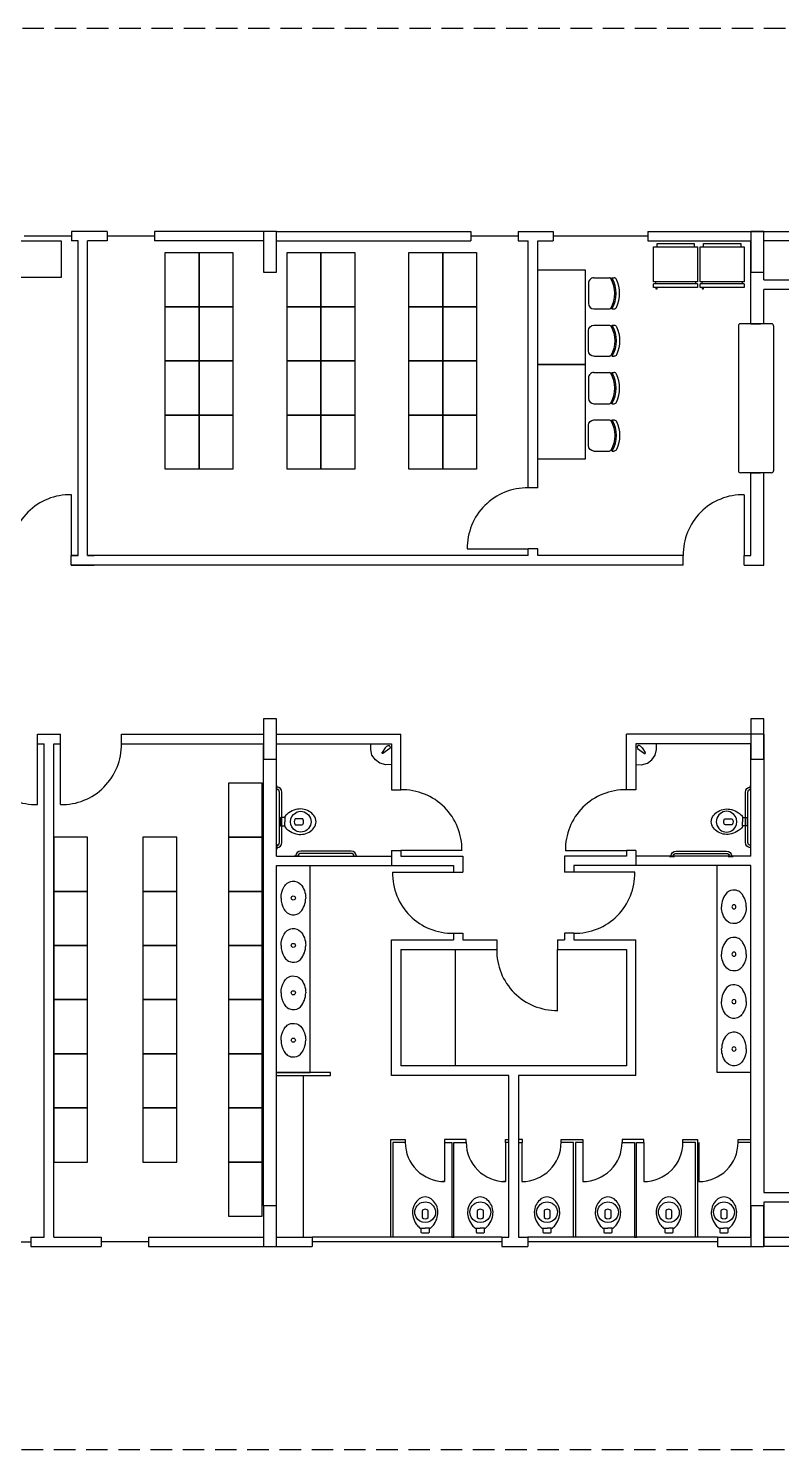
# Model space of a CAD drawing. Extents: x -1.6 to 97.8, y -3 to 18.
# Drawn here: x 18.03 to 29.16, y -3 to 18 of the extents above; entities that cross this region are included whole.
import ezdxf

# ---------------------------------------------------------------- set-up
doc = ezdxf.new("R2010")
doc.units = 0
doc.header["$LTSCALE"] = 0.05
doc.linetypes.add('HIDDEN', pattern=[9.525, 6.35, -3.175])
doc.layers.get('0').update_dxf_attribs({"linetype": 'CONTINUOUS'})
for name, color, linetype in [('ESTRUTURA', 7, 'CONTINUOUS'), ('FINO', 150, 'CONTINUOUS'), ('TRACEJADO', 152, 'HIDDEN')]:
    doc.layers.add(name, color=color, linetype=linetype)

# ---------------------------------------------------------------- blocks, each defined once
blk = doc.blocks.new('2PAV$0$ARMARIO160')
blk.add_lwpolyline([(0, 0), (0.8, 0), (0.8, 0.5), (0, 0.5)], close=True)
blk = doc.blocks.new('1PAV$0$BACIACOMUM_50')
at = {"color": 0, "linetype": 'BYBLOCK'}
for points in [[(0.081, -0.082, 0.059368), (0.138, -0.132, 0.082654), (0.238, -0.178, 0.104255), (0.338, -0.186, 0.107708), (0.438, -0.153, 0.088187), (0.508, -0.09, 0.163426), (0.538, 0, 0.163426), (0.508, 0.09, 0.088187), (0.438, 0.153, 0.107708), (0.338, 0.186, 0.104255), (0.238, 0.178, 0.082654), (0.138, 0.132, 0.059368), (0.081, 0.082, 0.207706), (0.078, 0.074), (0.078, 0.069), (0.078, 0.062), (0.02, 0.062, 0.402093), (0.008, 0.052), (0.008, 0), (0.008, -0.052, 0.402093), (0.02, -0.062), (0.078, -0.062), (0.078, -0.069), (0.078, -0.074, 0.207706)], [(0.16, 0, -0.268395), (0.238, 0.133, -0.179674), (0.338, 0.151, -0.170707), (0.428, 0.1, -0.179561), (0.465, 0, -0.179561), (0.428, -0.1, -0.170707), (0.338, -0.151, -0.179674), (0.238, -0.134, -0.268395)], [(0.35, -0.03, 0.183333), (0.35, 0.03, 0.302776), (0.328, 0.044), (0.232, 0.044, 0.370787), (0.232, -0.045), (0.328, -0.045, 0.302776)]]:
    blk.add_lwpolyline(points, format="xyb", close=True, dxfattribs=at)
for points in [[(0.078, 0.062), (0.078, 0)], [(0.078, -0.062), (0.078, 0)]]:
    blk.add_lwpolyline(points, dxfattribs=at)
blk = doc.blocks.new('1PAV$0$CUBA-OVAL_50')
for points in [[(0.068, 0, -0.145827), (0.116, 0.168, -0.090827), (0.161, 0.22, -0.12568), (0.235, 0.248, -0.221372), (0.356, 0.206, -0.186059), (0.433, 0, -0.186059)], [(0.068, 0, 0.145827), (0.116, -0.168, 0.090827), (0.161, -0.22, 0.12568), (0.235, -0.248, 0.221372), (0.356, -0.206, 0.186059), (0.433, 0, 0.186059)]]:
    blk.add_lwpolyline(points, format="xyb")
blk.add_circle((0.25, 0), 0.0305)
blk = doc.blocks.new('INF$0$LAV')
for points in [[(0, -0.305), (0, 0), (0.305, 0)], [(0.305, 0), (0.313, -0.085), (0.288, -0.17), (0.237, -0.237), (0.169, -0.288), (0.084, -0.305), (0, -0.305)], [(0.034, -0.068), (0.025, -0.051), (0.025, -0.034), (0.034, -0.025), (0.053, -0.019), (0.068, -0.025)], [(0.034, -0.068), (0.059, -0.093)], [(0.059, -0.093), (0.127, -0.136)], [(0.068, -0.025), (0.144, -0.127)], [(0.144, -0.127), (0.144, -0.136), (0.135, -0.144), (0.127, -0.136)]]:
    blk.add_lwpolyline(points)
blk = doc.blocks.new('INF$0$BACIACOMUM_50')
at = {"color": 0, "linetype": 'BYBLOCK'}
for points in [[(0.081, -0.082, 0.059368), (0.138, -0.132, 0.082654), (0.238, -0.178, 0.104255), (0.338, -0.186, 0.107708), (0.438, -0.153, 0.088187), (0.508, -0.09, 0.163426), (0.538, 0, 0.163426), (0.508, 0.09, 0.088187), (0.438, 0.153, 0.107708), (0.338, 0.186, 0.104255), (0.238, 0.178, 0.082654), (0.138, 0.132, 0.059368), (0.081, 0.082, 0.207706), (0.078, 0.074), (0.078, 0.069), (0.078, 0.062), (0.02, 0.062, 0.402093), (0.008, 0.052), (0.008, 0), (0.008, -0.052, 0.402093), (0.02, -0.062), (0.078, -0.062), (0.078, -0.069), (0.078, -0.074, 0.207706)], [(0.16, 0, -0.268395), (0.238, 0.133, -0.179674), (0.338, 0.151, -0.170707), (0.428, 0.1, -0.179561), (0.465, 0, -0.179561), (0.428, -0.1, -0.170707), (0.338, -0.151, -0.179674), (0.238, -0.133, -0.268395)], [(0.35, -0.03, 0.183333), (0.35, 0.03, 0.302776), (0.328, 0.044), (0.232, 0.044, 0.370787), (0.232, -0.044), (0.328, -0.044, 0.302776)]]:
    blk.add_lwpolyline(points, format="xyb", close=True, dxfattribs=at)
for points in [[(0.078, 0.062), (0.078, 0)], [(0.078, -0.062), (0.078, 0)]]:
    blk.add_lwpolyline(points, dxfattribs=at)
blk = doc.blocks.new('INF$0$BARRADEFIC')
for p, q in [((-0.94, 0), (-0.865, 0)), ((-0.94, -0.005), (-0.94, 0)), ((-0.865, 0), (-0.865, -0.005)), ((-0.075, 0), (0, 0)), ((-0.075, 0), (-0.075, -0.005)), ((0, -0.005), (0, 0)), ((-0.865, -0.005), (-0.94, -0.005)), ((-0.84, -0.045), (-0.1, -0.045)), ((-0.84, -0.08), (-0.1, -0.08)), ((-0.075, -0.005), (0, -0.005))]:
    blk.add_line(p, q)
for centre, radius, start, end in [((-0.84, 0), 0.08, 183.5833, 270), ((-0.84, 0), 0.045, 186.3794, 270), ((-0.1, 0), 0.045, 270, 353.6206), ((-0.1, 0), 0.08, 270, 356.4167)]:
    blk.add_arc(centre, radius, start, end)
blk = doc.blocks.new('GELADEIRA')
for p, q in [((-0.275, 0), (0.275, 0)), ((-0.275, -0.05), (-0.275, 0)), ((0.275, 0), (0.275, -0.05)), ((-0.325, -0.05), (0.325, -0.05)), ((-0.325, -0.57), (-0.325, -0.05)), ((0.325, -0.05), (0.325, -0.57)), ((0.325, -0.57), (-0.325, -0.57)), ((0.325, -0.6), (-0.325, -0.6)), ((-0.325, -0.65), (-0.325, -0.6)), ((-0.295, -0.6), (-0.295, -0.57)), ((0.295, -0.57), (0.295, -0.6)), ((0.325, -0.6), (0.325, -0.65)), ((0.325, -0.65), (-0.325, -0.65)), ((-0.295, -0.65), (-0.295, -0.67)), ((-0.295, -0.67), (-0.275, -0.67)), ((-0.275, -0.67), (-0.275, -0.65))]:
    blk.add_line(p, q)
blk = doc.blocks.new('INF$0$CADEIRA')
for p, q in [((-0.08, 0.347), (-0.08, 0.379)), ((-0.08, 0.08), (-0.08, 0.312)), ((0.38, 0.347), (0.38, 0.379)), ((0.38, 0.08), (0.38, 0.312)), ((0, 0), (0.3, 0))]:
    blk.add_line(p, q)
for centre, radius, start, end in [((0.15, -0.04), 0.5, 65.6038, 114.3962), ((-0.04, 0.379), 0.04, 114.3962, 180), ((0.15, -0.04), 0.45, 59.2621, 120.7379), ((-0.06, 0.312), 0.02, 120.8102, 180), ((0.15, -0.04), 0.43, 59.1898, 120.8102), ((0.34, 0.379), 0.04, 0, 65.6038), ((0.36, 0.312), 0.02, 0, 59.1898), ((0, 0.08), 0.08, 180, 270), ((0.3, 0.08), 0.08, 270, 0)]:
    blk.add_arc(centre, radius, start, end)
blk = doc.blocks.new('INF$0$ESTACAO2_160X80')
blk.add_lwpolyline([(0, 0.7), (1.4, 0.7), (1.4, 0), (0, 0)], close=True)
blk.add_blockref('INF$0$CADEIRA', (0.2, 0.75))
at = {"xscale": -1}
blk.add_blockref('INF$0$CADEIRA', (1.2, 0.75), dxfattribs=at)

msp = doc.modelspace()

# ---------------------------------------------------------------- linework, layer by layer
for p, q in [((18.67, 15), (18.67, 14.86)), ((19.193, 15), (18.67, 15)), ((19.193, 15), (19.193, 14.86)), ((21.505, 15), (19.893, 15)), ((19.893, 15), (19.893, 14.86)), ((21.695, 15), (24.566, 15)), ((24.566, 15), (24.566, 14.86)), ((25.266, 15), (25.266, 14.86)), ((25.266, 15), (25.784, 15)), ((25.784, 15), (25.784, 14.86)), ((27.184, 15), (27.184, 14.86)), ((27.184, 15), (28.895, 15)), ((28.895, 14.283), (28.895, 15)), ((18.765, 14.86), (18.67, 14.86)), ((18.765, 14.86), (18.67, 14.86)), ((18.765, 10.21), (18.765, 14.86)), ((18.905, 10.21), (18.905, 14.86)), ((19.193, 14.86), (18.905, 14.86)), ((21.505, 14.86), (19.893, 14.86)), ((21.695, 14.86), (24.566, 14.86)), ((25.266, 14.86), (25.415, 14.86)), ((25.415, 11.21), (25.415, 14.86)), ((25.555, 14.86), (25.784, 14.86)), ((25.555, 11.21), (25.555, 14.86)), ((27.184, 14.86), (28.705, 14.86)), ((28.705, 13.635), (28.705, 14.86)), ((28.895, 13.635), (28.895, 14.143)), ((28.705, 13.635), (28.845, 13.635)), ((28.705, 10.21), (28.705, 11.435)), ((28.705, 11.435), (28.845, 11.435)), ((28.895, 10.07), (28.895, 11.435)), ((25.555, 11.21), (25.415, 11.21)), ((25.555, 10.31), (25.415, 10.31)), ((25.415, 10.21), (25.415, 10.31)), ((25.555, 10.21), (25.555, 10.31)), ((18.665, 10.07), (18.665, 10.21)), ((18.665, 10.21), (18.765, 10.21)), ((18.765, 10.21), (18.665, 10.21)), ((18.905, 10.21), (19.005, 10.21)), ((25.415, 10.21), (18.905, 10.21)), ((27.705, 10.21), (25.555, 10.21)), ((27.705, 10.07), (27.705, 10.21)), ((28.605, 10.07), (28.605, 10.21)), ((28.605, 10.21), (28.705, 10.21)), ((18.665, 10.07), (19.005, 10.07)), ((27.705, 10.07), (18.665, 10.07)), ((28.605, 10.07), (28.895, 10.07)), ((18.165, 7.57), (18.505, 7.57)), ((18.165, 7.43), (18.165, 7.57)), ((18.505, 7.43), (18.505, 7.57)), ((19.405, 7.43), (19.405, 7.57)), ((19.405, 7.57), (21.505, 7.57)), ((21.695, 7.57), (23.535, 7.57)), ((23.535, 6.75), (23.535, 7.57)), ((28.895, 7.57), (26.865, 7.57)), ((26.865, 6.75), (26.865, 7.57)), ((28.895, 7.57), (28.895, 0.797)), ((18.165, 7.43), (18.265, 7.43)), ((18.265, 0.14), (18.265, 7.43)), ((18.405, 0.14), (18.405, 7.43)), ((18.405, 7.43), (18.505, 7.43)), ((19.405, 7.43), (21.505, 7.43)), ((21.505, 0.6), (21.505, 7.405)), ((21.695, 7.43), (23.395, 7.43)), ((21.695, 5.77), (21.695, 7.405)), ((23.395, 7.43), (23.395, 6.75)), ((27.005, 7.43), (27.005, 6.75)), ((28.705, 7.43), (27.005, 7.43)), ((28.705, 5.77), (28.705, 7.43)), ((23.395, 6.75), (23.535, 6.75)), ((27.005, 6.75), (26.865, 6.75)), ((21.695, 5.77), (23.395, 5.77)), ((23.395, 5.85), (23.535, 5.85)), ((23.395, 5.85), (23.395, 5.63)), ((23.535, 5.85), (23.535, 5.77)), ((23.535, 5.77), (24.45, 5.77)), ((24.45, 5.77), (24.45, 5.53)), ((25.95, 5.77), (25.95, 5.53)), ((26.865, 5.77), (25.95, 5.77)), ((27.005, 5.85), (26.865, 5.85)), ((26.865, 5.85), (26.865, 5.77)), ((27.005, 5.85), (27.005, 5.63)), ((28.705, 5.77), (27.005, 5.77)), ((21.695, 0.6), (21.695, 5.63)), ((21.695, 5.63), (24.31, 5.63)), ((24.31, 5.63), (24.31, 5.53)), ((24.31, 5.53), (24.45, 5.53)), ((26.09, 5.53), (25.95, 5.53)), ((28.705, 5.63), (26.09, 5.63)), ((26.09, 5.63), (26.09, 5.53)), ((28.705, 0.14), (28.705, 5.63)), ((24.31, 4.63), (24.45, 4.63)), ((24.31, 4.63), (24.31, 4.53)), ((24.45, 4.63), (24.45, 4.53)), ((26.09, 4.63), (25.95, 4.63)), ((25.95, 4.63), (25.95, 4.53)), ((26.09, 4.63), (26.09, 4.53)), ((23.395, 2.53), (23.395, 4.53)), ((23.395, 4.53), (24.31, 4.53)), ((24.45, 4.53), (24.95, 4.53)), ((24.95, 4.53), (24.95, 4.39)), ((25.85, 4.53), (25.85, 4.39)), ((25.85, 4.53), (25.95, 4.53)), ((26.09, 4.53), (27.005, 4.53)), ((27.005, 2.53), (27.005, 4.53)), ((23.535, 4.39), (24.95, 4.39)), ((23.535, 4.39), (23.535, 2.67)), ((25.85, 4.39), (26.865, 4.39)), ((26.865, 4.39), (26.865, 2.67)), ((25.13, 2.53), (23.395, 2.53)), ((26.865, 2.67), (23.535, 2.67)), ((25.13, 0.14), (25.13, 2.53)), ((25.27, 2.53), (25.27, 0.14)), ((27.005, 2.53), (25.27, 2.53)), ((28.895, 0.657), (28.895, 0)), ((18.065, 0.14), (18.065, 0)), ((18.065, 0.14), (18.265, 0.14)), ((18.405, 0.14), (19.104, 0.14)), ((19.104, 0.14), (19.104, 0)), ((19.804, 0.14), (19.804, 0)), ((19.804, 0.14), (21.505, 0.14)), ((21.695, 0.14), (22.225, 0.14)), ((22.225, 0.14), (22.225, 0)), ((25.025, 0.14), (25.025, 0)), ((25.025, 0.14), (25.13, 0.14)), ((25.27, 0.14), (25.411, 0.14)), ((25.411, 0.14), (25.411, 0)), ((28.211, 0.14), (28.211, 0)), ((28.211, 0.14), (28.705, 0.14)), ((18.065, 0), (19.104, 0)), ((19.804, 0), (21.505, 0)), ((21.695, 0), (22.225, 0)), ((25.025, 0), (25.411, 0)), ((28.211, 0), (28.895, 0))]:
    msp.add_line(p, q)
for points in [[(28.895, 15), (32.895, 15), (32.895, 14.86), (28.895, 14.86)], [(28.895, 14.283), (32.895, 14.283), (32.895, 14.143), (28.895, 14.143)], [(21.695, 2.53), (22.495, 2.53), (22.495, 2.57), (21.695, 2.57)], [(23.385, 1.58), (23.599, 1.58), (23.599, 1.54), (23.415, 1.54), (23.415, 0.14), (23.385, 0.14), (23.385, 1.58)], [(25.13, 1.54), (25.079, 1.54), (25.079, 1.58), (25.13, 1.58)], [(25.279, 1.54), (25.33, 1.54), (25.33, 1.58), (25.279, 1.58)], [(28.699, 1.54), (28.515, 1.54), (28.515, 1.58), (28.699, 1.58)], [(28.895, 0.797), (32.895, 0.797), (32.895, 0.657), (28.895, 0.657)], [(28.895, 0.14), (32.895, 0.14), (32.895, 0), (28.895, 0)]]:
    msp.add_lwpolyline(points)
for points in [[(24.499, 1.54), (24.499, 1.58), (24.179, 1.58), (24.179, 1.54), (24.285, 1.54), (24.285, 0.14), (24.315, 0.14), (24.315, 1.54)], [(25.901, 1.54), (25.901, 1.58), (26.221, 1.58), (26.221, 1.54), (26.115, 1.54), (26.115, 0.14), (26.085, 0.14), (26.085, 1.54)], [(26.801, 1.54), (26.985, 1.54), (26.985, 0.14), (27.015, 0.14), (27.015, 1.54), (27.121, 1.54), (27.121, 1.58), (26.801, 1.58)], [(27.915, 0.14), (27.885, 0.14), (27.885, 1.54), (27.701, 1.54), (27.701, 1.58), (27.915, 1.58)]]:
    msp.add_lwpolyline(points, close=True)
at = {"layer": 'ESTRUTURA'}
for points in [[(21.505, 15), (21.505, 14.4), (21.695, 14.4), (21.695, 15)], [(28.705, 15), (28.705, 14.4), (28.895, 14.4), (28.895, 15)], [(21.505, 7.8), (21.505, 7.2), (21.695, 7.2), (21.695, 7.8)], [(28.705, 7.8), (28.705, 7.2), (28.895, 7.2), (28.895, 7.8)], [(21.505, 0.6), (21.505, 0), (21.695, 0), (21.695, 0.6)], [(28.705, 0.6), (28.705, 0), (28.895, 0), (28.895, 0.6)]]:
    msp.add_lwpolyline(points, close=True, dxfattribs=at)
at = {"layer": 'FINO'}
for p, q in [((18.67, 14.93), (17.97, 14.93)), ((19.893, 14.93), (19.193, 14.93)), ((25.266, 14.93), (24.566, 14.93)), ((27.184, 14.93), (25.784, 14.93)), ((28.52, 13.605), (28.52, 11.465)), ((29.01, 13.635), (28.55, 13.635)), ((29.04, 13.605), (29.04, 11.465)), ((29.01, 11.435), (28.55, 11.435)), ((24.335, 4.39), (24.335, 2.67)), ((22.095, 0.14), (22.095, 2.53)), ((24.179, 1.54), (24.179, 0.96)), ((25.079, 1.54), (25.079, 0.96)), ((25.321, 1.54), (25.321, 0.96)), ((26.221, 1.54), (26.221, 0.96)), ((27.121, 1.54), (27.121, 0.96)), ((27.935, 1.54), (27.935, 0.96)), ((24.179, 0.96), (24.149, 0.96)), ((25.079, 0.96), (25.049, 0.96)), ((25.321, 0.96), (25.351, 0.96)), ((26.221, 0.96), (26.251, 0.96)), ((27.121, 0.96), (27.151, 0.96)), ((27.935, 0.96), (27.965, 0.96)), ((15.965, 0.07), (18.065, 0.07)), ((19.804, 0.07), (19.104, 0.07)), ((25.025, 0.14), (22.225, 0.14)), ((25.025, 0.07), (22.225, 0.07)), ((28.211, 0.14), (25.411, 0.14)), ((28.211, 0.07), (25.411, 0.07))]:
    msp.add_line(p, q, dxfattribs=at)
msp.add_lwpolyline([(18.514, 14.32), (17.794, 14.32), (17.794, 14.86), (18.514, 14.86)], close=True, dxfattribs=at)
at = {"layer": 'FINO', "flags": 128}
for points in [[(18.665, 11.11), (18.665, 10.21)], [(28.605, 11.11), (28.605, 10.21)], [(24.515, 10.31), (25.415, 10.31)], [(18.165, 6.53), (18.165, 7.43)], [(18.505, 6.53), (18.505, 7.43)], [(24.435, 5.85), (23.535, 5.85)], [(25.965, 5.85), (26.865, 5.85)], [(23.41, 5.53), (24.31, 5.53)], [(26.99, 5.53), (26.09, 5.53)], [(25.85, 3.49), (25.85, 4.39)]]:
    msp.add_lwpolyline(points, dxfattribs=at)
at = {"layer": 'FINO'}
for points in [[(21.695, 2.57), (22.195, 2.57), (22.195, 5.63)], [(28.705, 2.57), (28.205, 2.57), (28.205, 5.63)]]:
    msp.add_lwpolyline(points, dxfattribs=at)
for centre, radius, start, end in [((28.55, 13.605), 0.03, 90, 180), ((29.01, 13.605), 0.03, 0, 90), ((28.55, 11.465), 0.03, 180, 270), ((29.01, 11.465), 0.03, 270, 0), ((25.398, 10.327), 0.883, 88.8664, 181.1336), ((18.648, 10.227), 0.883, 88.8664, 181.1336), ((28.588, 10.227), 0.883, 88.8664, 181.1336), ((18.148, 7.413), 0.883, 178.8664, 271.1336), ((18.522, 7.413), 0.883, 268.8664, 1.1336), ((23.552, 5.867), 0.883, 358.8664, 91.1336), ((26.848, 5.867), 0.883, 88.8664, 181.1336), ((24.293, 5.513), 0.883, 178.8664, 271.1336), ((26.107, 5.513), 0.883, 268.8664, 1.1336), ((25.833, 4.373), 0.883, 178.8664, 271.1336), ((24.179, 1.54), 0.58, 179.9806, 270), ((25.079, 1.54), 0.58, 179.9806, 270), ((25.321, 1.54), 0.58, 270, 0.0194), ((26.221, 1.54), 0.58, 270, 0.0194), ((27.121, 1.54), 0.58, 270, 0.0194), ((27.935, 1.54), 0.58, 270, 0.0194)]:
    msp.add_arc(centre, radius, start, end, dxfattribs=at)
at = {"layer": 'TRACEJADO'}
msp.add_lwpolyline([(-1.595, 18), (-1.595, -3), (97.795, -3), (97.795, 18)], close=True, dxfattribs=at)

# ---------------------------------------------------------------- block references
at = {"layer": 'FINO'}
for name, p in [('GELADEIRA', (27.593, 14.824)), ('GELADEIRA', (28.281, 14.824)), ('INF$0$BACIACOMUM_50', (21.742, 6.278)), ('1PAV$0$CUBA-OVAL_50', (21.695, 5.15)), ('1PAV$0$CUBA-OVAL_50', (21.695, 4.45)), ('1PAV$0$CUBA-OVAL_50', (21.695, 3.75)), ('1PAV$0$CUBA-OVAL_50', (21.695, 3.05))]:
    msp.add_blockref(name, p, dxfattribs=at)
at = {"layer": 'FINO', "xscale": -1}
for name, p, rotation in [('2PAV$0$ARMARIO160', (20.553, 14.687), 89.99999999999999), ('2PAV$0$ARMARIO160', (21.053, 14.687), 89.99999999999999), ('2PAV$0$ARMARIO160', (22.353, 14.687), 89.99999999999999), ('2PAV$0$ARMARIO160', (22.853, 14.687), 89.99999999999999), ('2PAV$0$ARMARIO160', (24.153, 14.687), 89.99999999999999), ('2PAV$0$ARMARIO160', (24.653, 14.687), 89.99999999999999), ('2PAV$0$ARMARIO160', (20.553, 13.887), 89.99999999999999), ('2PAV$0$ARMARIO160', (21.053, 13.887), 89.99999999999999), ('2PAV$0$ARMARIO160', (22.353, 13.887), 89.99999999999999), ('2PAV$0$ARMARIO160', (22.853, 13.887), 89.99999999999999), ('2PAV$0$ARMARIO160', (24.153, 13.887), 89.99999999999999), ('2PAV$0$ARMARIO160', (24.653, 13.887), 89.99999999999999), ('2PAV$0$ARMARIO160', (20.553, 13.087), 89.99999999999999), ('2PAV$0$ARMARIO160', (21.053, 13.087), 89.99999999999999), ('2PAV$0$ARMARIO160', (22.353, 13.087), 89.99999999999999), ('2PAV$0$ARMARIO160', (22.853, 13.087), 89.99999999999999), ('2PAV$0$ARMARIO160', (24.153, 13.087), 89.99999999999999), ('2PAV$0$ARMARIO160', (24.653, 13.087), 89.99999999999999), ('2PAV$0$ARMARIO160', (20.553, 12.287), 89.99999999999999), ('2PAV$0$ARMARIO160', (21.053, 12.287), 89.99999999999999), ('2PAV$0$ARMARIO160', (22.353, 12.287), 89.99999999999999), ('2PAV$0$ARMARIO160', (22.853, 12.287), 89.99999999999999), ('2PAV$0$ARMARIO160', (24.153, 12.287), 89.99999999999999), ('2PAV$0$ARMARIO160', (24.653, 12.287), 89.99999999999999), ('INF$0$LAV', (27.005, 7.43), 89.9636226410021), ('INF$0$BARRADEFIC', (28.705, 6.812), 269.9999999999449), ('INF$0$BARRADEFIC', (28.443, 5.765), 180)]:
    msp.add_blockref(name, p, dxfattribs=dict(at, rotation=rotation))
at = {"layer": 'FINO'}
for name, p, rotation in [('INF$0$ESTACAO2_160X80', (25.555, 14.435), 270), ('INF$0$ESTACAO2_160X80', (25.555, 13.035), 270), ('INF$0$LAV', (23.395, 7.43), 270.0363773589979), ('2PAV$0$ARMARIO160', (20.985, 6.849), 270), ('INF$0$BARRADEFIC', (21.695, 6.812), 90.00000000005524), ('2PAV$0$ARMARIO160', (18.405, 6.049), 270.0000000000113), ('2PAV$0$ARMARIO160', (19.722, 6.049), 270), ('2PAV$0$ARMARIO160', (20.985, 6.049), 270), ('INF$0$BARRADEFIC', (21.957, 5.765), 180), ('2PAV$0$ARMARIO160', (18.405, 5.249), 270.0000000000113), ('2PAV$0$ARMARIO160', (19.722, 5.249), 270), ('2PAV$0$ARMARIO160', (20.985, 5.249), 270), ('2PAV$0$ARMARIO160', (18.405, 4.449), 270.0000000000113), ('2PAV$0$ARMARIO160', (19.722, 4.449), 270), ('2PAV$0$ARMARIO160', (20.985, 4.449), 270), ('2PAV$0$ARMARIO160', (18.405, 3.649), 270.0000000000113), ('2PAV$0$ARMARIO160', (19.722, 3.649), 270), ('2PAV$0$ARMARIO160', (20.985, 3.649), 270), ('2PAV$0$ARMARIO160', (18.405, 2.849), 270.0000000000113), ('2PAV$0$ARMARIO160', (19.722, 2.849), 270), ('2PAV$0$ARMARIO160', (20.985, 2.849), 270), ('2PAV$0$ARMARIO160', (18.405, 2.049), 270.0000000000113), ('2PAV$0$ARMARIO160', (19.722, 2.049), 270), ('2PAV$0$ARMARIO160', (20.985, 2.049), 270), ('2PAV$0$ARMARIO160', (20.985, 1.249), 270), ('1PAV$0$BACIACOMUM_50', (23.893, 0.195), 90.00000000000031), ('1PAV$0$BACIACOMUM_50', (24.707, 0.195), 90.00000000000031), ('1PAV$0$BACIACOMUM_50', (25.693, 0.195), 90.00000000000031), ('1PAV$0$BACIACOMUM_50', (26.593, 0.195), 90.00000000000031), ('1PAV$0$BACIACOMUM_50', (27.493, 0.195), 90.00000000000031), ('1PAV$0$BACIACOMUM_50', (28.307, 0.195), 90.00000000000031)]:
    msp.add_blockref(name, p, dxfattribs=dict(at, rotation=rotation))
at = {"layer": 'FINO', "xscale": -1}
for name, p in [('INF$0$BACIACOMUM_50', (28.658, 6.278)), ('1PAV$0$CUBA-OVAL_50', (28.704, 5.02)), ('1PAV$0$CUBA-OVAL_50', (28.704, 4.32)), ('1PAV$0$CUBA-OVAL_50', (28.704, 3.62)), ('1PAV$0$CUBA-OVAL_50', (28.705, 2.92))]:
    msp.add_blockref(name, p, dxfattribs=at)

doc.saveas('drawing.dxf')
